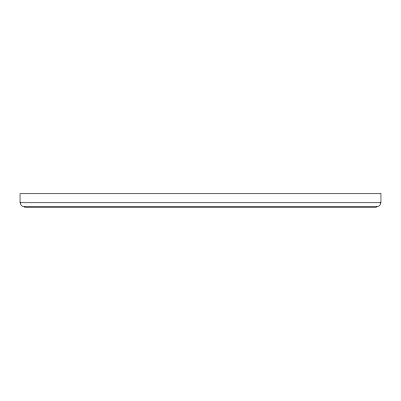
<?xml version="1.0" encoding="UTF-8"?>
<svg xmlns="http://www.w3.org/2000/svg" width="401" height="401" viewBox="0 0 401 401"><rect width="100%" height="100%" fill="white"/><g stroke="black" fill="none" stroke-linecap="round" stroke-linejoin="round"><path stroke-width="0.6" d="M380.659 202.756C380.709 204.966 378.639 206.896 376.439 206.69L24.561 206.69C22.361 206.896 20.291 204.966 20.341 202.756M376.439 206.69L376.439 207.267L24.561 207.267L24.561 206.69M380.95 193.733L20.05 193.733L20.05 202.756L380.95 202.756L380.95 193.733"/></g></svg>
